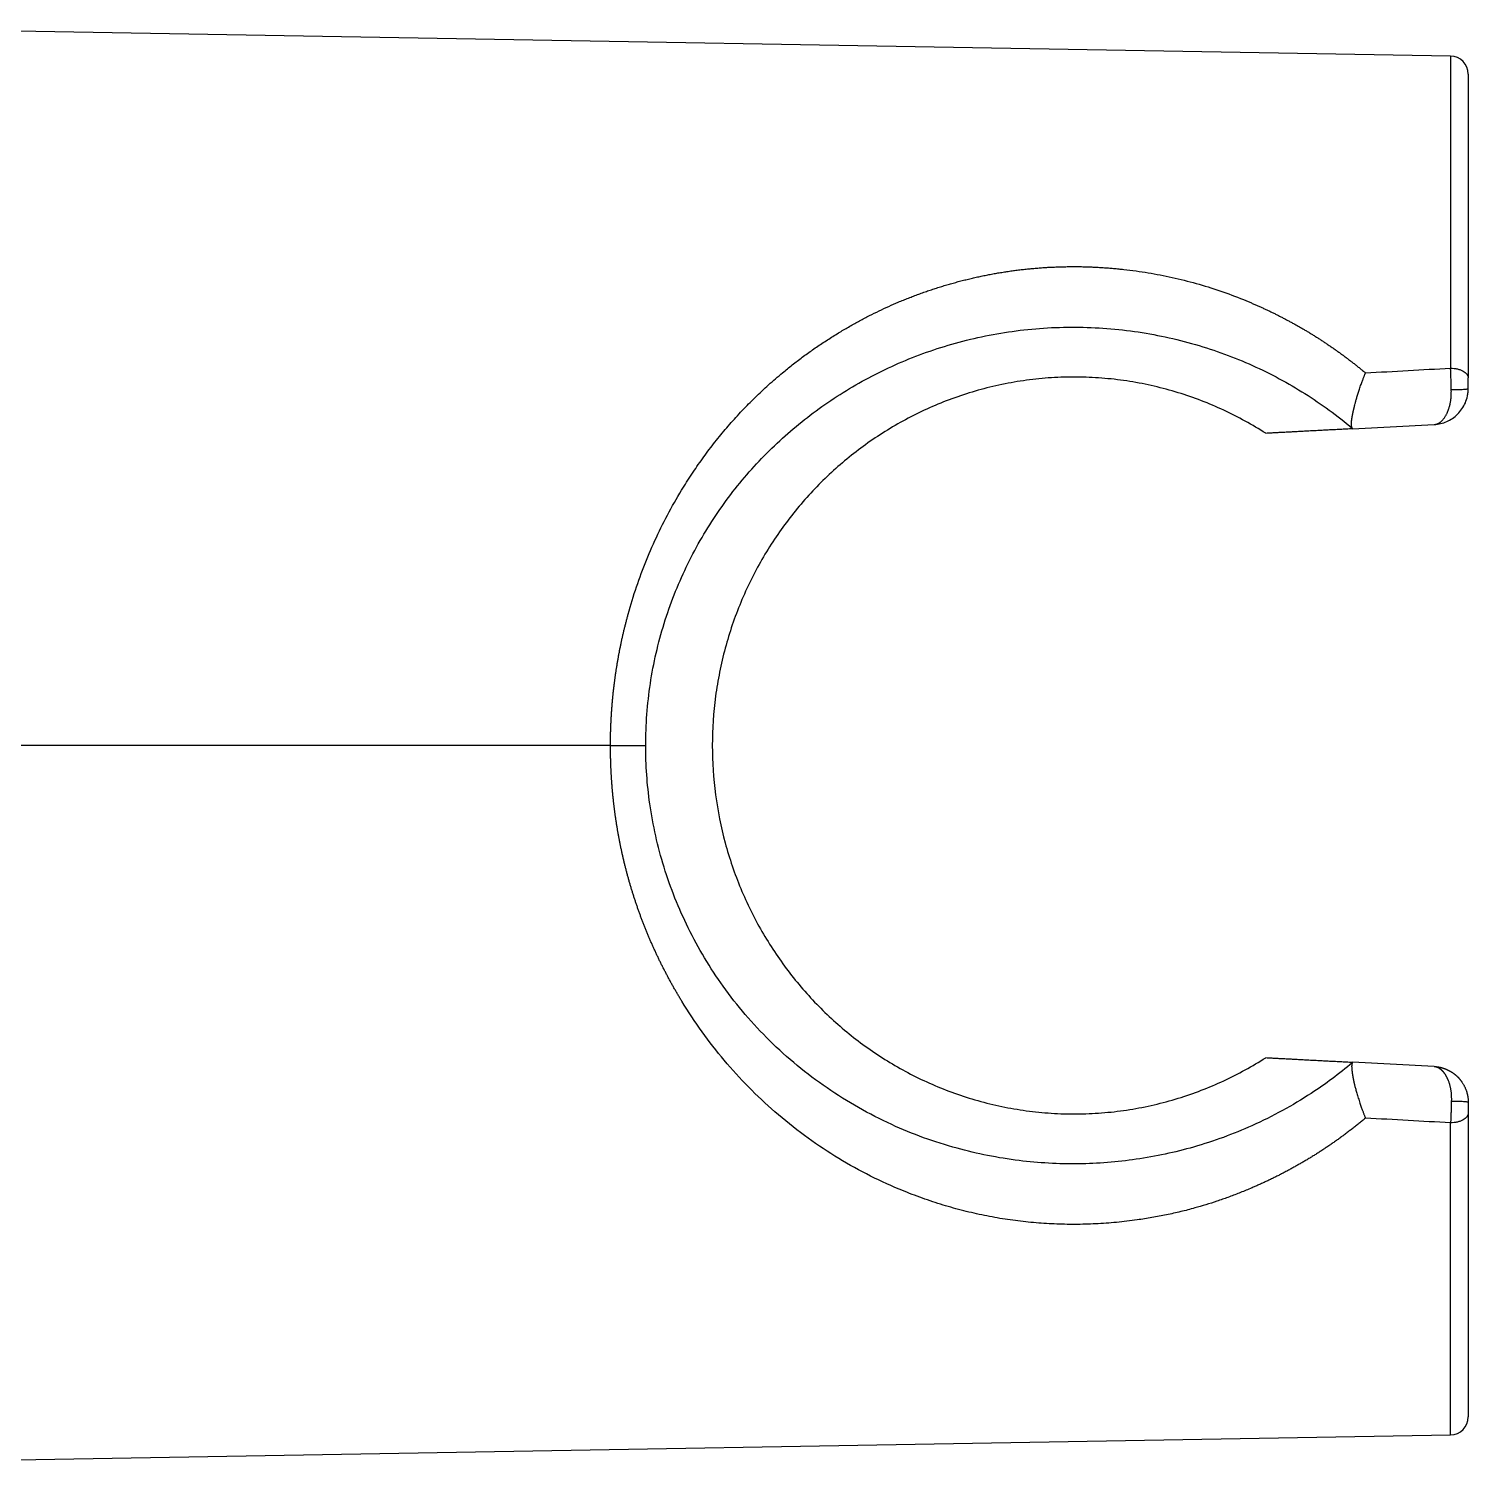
# Model space of a CAD drawing. Header units: millimetres. Extents: x 14 to 1202, y 28 to 1708.
# Drawn here: x 628.64 to 668.76, y 1290.52 to 1330.49 of the extents above; entities that cross this region are included whole.
import ezdxf

# ---------------------------------------------------------------- set-up
doc = ezdxf.new("R2010")
doc.units = ezdxf.units.MM

msp = doc.modelspace()

# ---------------------------------------------------------------- linework, layer by layer
at = {"lineweight": 25}
for p, q in [((668.27, 1329.729), (624.661, 1330.49)), ((668.27, 1329.729), (668.27, 1321.028)), ((668.761, 1329.229), (668.761, 1320.754)), ((668.761, 1320.455), (668.761, 1320.754)), ((665.535, 1319.337), (667.813, 1319.456)), ((644.851, 1310.506), (624.661, 1310.506)), ((644.851, 1310.506), (645.833, 1310.506)), ((667.813, 1301.556), (665.535, 1301.675)), ((668.761, 1300.258), (668.761, 1291.783)), ((668.27, 1291.283), (668.27, 1299.984)), ((624.661, 1290.522), (668.27, 1291.283))]:
    msp.add_line(p, q, dxfattribs=at)
for centre, start, end in [((668.261, 1329.229), 0, 89), ((668.261, 1291.783), 271, 0)]:
    msp.add_arc(centre, 0.5, start, end, dxfattribs=at)
for points, knots in [([(644.851, 1310.506), (644.851, 1310.523), (644.851, 1310.556), (644.852, 1310.605), (644.852, 1310.655), (644.853, 1310.704), (644.853, 1310.753), (644.854, 1310.803), (644.855, 1310.852), (644.857, 1310.902), (644.858, 1310.951), (644.86, 1311.001), (644.862, 1311.05), (644.864, 1311.099), (644.866, 1311.149), (644.868, 1311.198), (644.871, 1311.247), (644.874, 1311.297), (644.877, 1311.346), (644.88, 1311.395), (644.883, 1311.445), (644.886, 1311.494), (644.89, 1311.543), (644.894, 1311.592), (644.898, 1311.642), (644.902, 1311.691), (644.906, 1311.74), (644.911, 1311.789), (644.915, 1311.838), (644.92, 1311.887), (644.925, 1311.936), (644.93, 1311.986), (644.936, 1312.035), (644.941, 1312.084), (644.947, 1312.133), (644.953, 1312.182), (644.959, 1312.231), (644.965, 1312.279), (644.971, 1312.328), (644.978, 1312.377), (644.985, 1312.426), (644.992, 1312.475), (644.999, 1312.524), (645.006, 1312.573), (645.013, 1312.621), (645.021, 1312.67), (645.029, 1312.719), (645.037, 1312.768), (645.045, 1312.816), (645.053, 1312.865), (645.062, 1312.914), (645.07, 1312.962), (645.079, 1313.011), (645.088, 1313.059), (645.098, 1313.108), (645.107, 1313.156), (645.116, 1313.205), (645.126, 1313.253), (645.136, 1313.302), (645.146, 1313.35), (645.156, 1313.398), (645.167, 1313.447), (645.177, 1313.495), (645.188, 1313.543), (645.199, 1313.591), (645.21, 1313.64), (645.222, 1313.688), (645.233, 1313.736), (645.245, 1313.784), (645.257, 1313.832), (645.269, 1313.88), (645.281, 1313.928), (645.293, 1313.976), (645.306, 1314.024), (645.318, 1314.072), (645.331, 1314.12), (645.41, 1314.408), (645.571, 1314.933), (645.847, 1315.678), (646.166, 1316.405), (646.529, 1317.114), (646.886, 1317.721), (647.223, 1318.235), (647.525, 1318.66), (647.843, 1319.07), (648.174, 1319.465), (648.521, 1319.846), (648.882, 1320.213), (649.257, 1320.565), (649.561, 1320.828), (649.783, 1321.011), (649.92, 1321.12), (650.058, 1321.227), (650.199, 1321.333), (650.342, 1321.438), (650.487, 1321.54), (650.634, 1321.642), (650.784, 1321.741), (650.935, 1321.84), (651.089, 1321.937), (651.284, 1322.056), (651.519, 1322.194), (651.793, 1322.347), (652.066, 1322.491), (652.337, 1322.626), (652.605, 1322.751), (652.831, 1322.85), (653.016, 1322.926), (653.158, 1322.983), (653.3, 1323.038), (653.443, 1323.091), (653.585, 1323.143), (653.727, 1323.192), (653.87, 1323.239), (654.012, 1323.285), (654.155, 1323.329), (654.297, 1323.371), (654.44, 1323.411), (654.582, 1323.449), (654.725, 1323.486), (654.867, 1323.521), (655.01, 1323.554), (655.153, 1323.585), (655.295, 1323.615), (655.438, 1323.643), (655.581, 1323.669), (655.724, 1323.693), (655.867, 1323.716), (656.01, 1323.737), (656.153, 1323.756), (656.296, 1323.774), (656.439, 1323.79), (656.582, 1323.804), (656.725, 1323.817), (656.868, 1323.828), (657.011, 1323.837), (657.154, 1323.845), (657.297, 1323.851), (657.441, 1323.855), (657.584, 1323.858), (657.727, 1323.859), (657.87, 1323.859), (658.014, 1323.857), (658.157, 1323.853), (658.301, 1323.848), (658.444, 1323.841), (658.588, 1323.832), (658.731, 1323.822), (658.875, 1323.81), (659.018, 1323.796), (659.341, 1323.762), (659.841, 1323.693), (660.513, 1323.563), (661.181, 1323.395), (661.844, 1323.188), (662.309, 1323.015), (662.585, 1322.902), (662.675, 1322.864), (662.765, 1322.825), (662.855, 1322.786), (662.944, 1322.746), (663.034, 1322.706), (663.123, 1322.664), (663.211, 1322.623), (663.3, 1322.58), (663.388, 1322.537), (663.475, 1322.493), (663.563, 1322.448), (663.65, 1322.403), (663.737, 1322.356), (663.824, 1322.31), (663.91, 1322.262), (663.996, 1322.214), (664.082, 1322.165), (664.168, 1322.115), (664.253, 1322.065), (664.338, 1322.014), (664.422, 1321.962), (664.507, 1321.909), (664.591, 1321.855), (664.675, 1321.801), (664.758, 1321.746), (664.841, 1321.691), (664.924, 1321.634), (665.007, 1321.577), (665.09, 1321.519), (665.172, 1321.46), (665.253, 1321.401), (665.335, 1321.34), (665.416, 1321.279), (665.497, 1321.217), (665.578, 1321.155), (665.658, 1321.091), (665.738, 1321.027), (665.818, 1320.962), (665.871, 1320.918), (665.898, 1320.896)], [0, 0, 0, 0, 0.001614, 0.003229, 0.004842, 0.006456, 0.008069, 0.009682, 0.011295, 0.012908, 0.01452, 0.016132, 0.017745, 0.019357, 0.020969, 0.02258, 0.024192, 0.025804, 0.027416, 0.029027, 0.030639, 0.032251, 0.033863, 0.035475, 0.037087, 0.038699, 0.040311, 0.041923, 0.043536, 0.045149, 0.046762, 0.048375, 0.049988, 0.051602, 0.053216, 0.054831, 0.056446, 0.058061, 0.059676, 0.061292, 0.062908, 0.064525, 0.066142, 0.06776, 0.069378, 0.070997, 0.072616, 0.074236, 0.075856, 0.077477, 0.079099, 0.080721, 0.082344, 0.083967, 0.085592, 0.087217, 0.088842, 0.090469, 0.092096, 0.093724, 0.095353, 0.096982, 0.098613, 0.100244, 0.101877, 0.10351, 0.105144, 0.106779, 0.108415, 0.110052, 0.11169, 0.113329, 0.114969, 0.11661, 0.118253, 0.119896, 0.121541, 0.148032, 0.174651, 0.201473, 0.228571, 0.256019, 0.274201, 0.292332, 0.310433, 0.328523, 0.346621, 0.364747, 0.38292, 0.40116, 0.407303, 0.41347, 0.419659, 0.425873, 0.432111, 0.438376, 0.444668, 0.450988, 0.457337, 0.463716, 0.470125, 0.481381, 0.49238, 0.503125, 0.513624, 0.523881, 0.533904, 0.539199, 0.544459, 0.549685, 0.554879, 0.560042, 0.565173, 0.570275, 0.575347, 0.580391, 0.585408, 0.590398, 0.595364, 0.600304, 0.605222, 0.610117, 0.614991, 0.619844, 0.624678, 0.629494, 0.634292, 0.639075, 0.643842, 0.648596, 0.653336, 0.658065, 0.662783, 0.667492, 0.672193, 0.676886, 0.681573, 0.686255, 0.690933, 0.695609, 0.700283, 0.704956, 0.709631, 0.714307, 0.718986, 0.72367, 0.728359, 0.733054, 0.737757, 0.742469, 0.74719, 0.769539, 0.792075, 0.81491, 0.838149, 0.861895, 0.865227, 0.868562, 0.871901, 0.875244, 0.878591, 0.881943, 0.885299, 0.88866, 0.892027, 0.895398, 0.898776, 0.902159, 0.905547, 0.908943, 0.912344, 0.915752, 0.919166, 0.922588, 0.926017, 0.929453, 0.932896, 0.936347, 0.939807, 0.943274, 0.946749, 0.950233, 0.953726, 0.957227, 0.960738, 0.964258, 0.967787, 0.971325, 0.974874, 0.978432, 0.982001, 0.985579, 0.989168, 0.992768, 0.996379, 1, 1, 1, 1]), ([(645.833, 1310.506), (645.833, 1311.085), (645.877, 1311.665), (646.05, 1312.804), (646.179, 1313.364), (646.516, 1314.45), (646.723, 1314.976), (647.205, 1315.983), (647.48, 1316.464), (647.938, 1317.148), (648.098, 1317.369), (648.432, 1317.799), (648.781, 1318.216), (649.155, 1318.606), (649.542, 1318.982), (649.742, 1319.164), (650.359, 1319.686), (650.795, 1320.006), (651.712, 1320.588), (652.193, 1320.849), (653.197, 1321.307), (653.721, 1321.505), (654.536, 1321.747), (654.812, 1321.818), (655.373, 1321.943), (655.657, 1321.996), (656.519, 1322.124), (657.107, 1322.169), (658.285, 1322.174), (658.876, 1322.133), (660.036, 1321.97), (660.605, 1321.847), (661.706, 1321.527), (662.238, 1321.331), (663.258, 1320.872), (663.745, 1320.61), (664.441, 1320.171), (664.668, 1320.018), (665.108, 1319.696), (665.322, 1319.528), (665.53, 1319.353)], [0, 0, 0, 0, 0.0625, 0.0625, 0.125, 0.125, 0.1875, 0.1875, 0.25, 0.25, 0.28125, 0.28125, 0.3125, 0.34375, 0.34375, 0.375, 0.375, 0.4375, 0.4375, 0.5, 0.5, 0.5625, 0.5625, 0.59375, 0.59375, 0.625, 0.625, 0.6875, 0.6875, 0.75, 0.75, 0.8125, 0.8125, 0.875, 0.875, 0.9375, 0.9375, 0.96875, 0.96875, 1, 1, 1, 1]), ([(668.27, 1321.028), (668.302, 1321.028), (668.334, 1321.026), (668.398, 1321.018), (668.429, 1321.013), (668.488, 1320.999), (668.517, 1320.99), (668.57, 1320.97), (668.595, 1320.959), (668.64, 1320.934), (668.661, 1320.92), (668.696, 1320.89), (668.712, 1320.874), (668.736, 1320.842), (668.745, 1320.825), (668.758, 1320.79), (668.761, 1320.772), (668.761, 1320.754)], [0, 0, 0, 0, 0.125, 0.125, 0.25, 0.25, 0.375, 0.375, 0.5, 0.5, 0.625, 0.625, 0.75, 0.75, 0.875, 0.875, 1, 1, 1, 1]), ([(668.29, 1320.43), (668.289, 1320.489), (668.287, 1320.546), (668.284, 1320.657), (668.282, 1320.711), (668.279, 1320.812), (668.277, 1320.86), (668.273, 1320.949), (668.271, 1320.99), (668.27, 1321.028)], [0, 0, 0, 0, 0.25, 0.25, 0.5, 0.5, 0.75, 0.75, 1, 1, 1, 1]), ([(663.118, 1319.211), (662.931, 1319.33), (662.74, 1319.443), (662.35, 1319.658), (662.15, 1319.759), (661.538, 1320.044), (661.114, 1320.208), (660.457, 1320.41), (660.235, 1320.47), (659.785, 1320.575), (659.557, 1320.62), (659.097, 1320.693), (658.865, 1320.722), (658.4, 1320.763), (658.166, 1320.775), (657.697, 1320.782), (657.463, 1320.778), (656.997, 1320.752), (656.765, 1320.731), (656.304, 1320.672), (656.075, 1320.635), (655.623, 1320.545), (655.4, 1320.492), (654.96, 1320.372), (654.743, 1320.305), (654.316, 1320.157), (654.107, 1320.076), (653.489, 1319.813), (653.094, 1319.612), (652.337, 1319.164), (651.976, 1318.916), (651.29, 1318.379), (650.965, 1318.089), (650.354, 1317.469), (650.068, 1317.139), (649.539, 1316.443), (649.295, 1316.077), (648.964, 1315.502), (648.86, 1315.307), (648.663, 1314.908), (648.478, 1314.501), (648.319, 1314.081), (648.174, 1313.654), (648.108, 1313.438), (647.99, 1313), (647.937, 1312.778), (647.848, 1312.331), (647.81, 1312.106), (647.72, 1311.425), (647.689, 1310.965), (647.689, 1310.506)], [0, 0, 0, 0, 0.03125, 0.03125, 0.0625, 0.0625, 0.125, 0.125, 0.15625, 0.15625, 0.1875, 0.1875, 0.21875, 0.21875, 0.25, 0.25, 0.28125, 0.28125, 0.3125, 0.3125, 0.34375, 0.34375, 0.375, 0.375, 0.40625, 0.40625, 0.4375, 0.4375, 0.5, 0.5, 0.5625, 0.5625, 0.625, 0.625, 0.6875, 0.6875, 0.75, 0.75, 0.78125, 0.78125, 0.8125, 0.84375, 0.84375, 0.875, 0.875, 0.90625, 0.90625, 0.9375, 0.9375, 1, 1, 1, 1]), ([(665.53, 1319.353), (665.53, 1319.354), (665.528, 1319.356), (665.527, 1319.358), (665.525, 1319.361), (665.524, 1319.365), (665.522, 1319.368), (665.521, 1319.372), (665.519, 1319.375), (665.518, 1319.38), (665.517, 1319.384), (665.516, 1319.388), (665.514, 1319.393), (665.513, 1319.398), (665.512, 1319.404), (665.511, 1319.409), (665.511, 1319.415), (665.51, 1319.421), (665.509, 1319.427), (665.509, 1319.433), (665.508, 1319.44), (665.508, 1319.447), (665.507, 1319.454), (665.507, 1319.461), (665.507, 1319.469), (665.507, 1319.477), (665.507, 1319.485), (665.507, 1319.493), (665.508, 1319.501), (665.508, 1319.51), (665.508, 1319.519), (665.509, 1319.528), (665.51, 1319.537), (665.51, 1319.547), (665.511, 1319.557), (665.512, 1319.567), (665.513, 1319.577), (665.515, 1319.587), (665.516, 1319.598), (665.517, 1319.608), (665.519, 1319.619), (665.521, 1319.631), (665.522, 1319.642), (665.524, 1319.653), (665.526, 1319.665), (665.528, 1319.677), (665.53, 1319.689), (665.532, 1319.701), (665.535, 1319.713), (665.537, 1319.726), (665.54, 1319.739), (665.542, 1319.751), (665.545, 1319.764), (665.548, 1319.777), (665.551, 1319.791), (665.553, 1319.804), (665.556, 1319.817), (665.56, 1319.831), (665.563, 1319.845), (665.566, 1319.858), (665.569, 1319.872), (665.572, 1319.886), (665.576, 1319.9), (665.579, 1319.915), (665.583, 1319.929), (665.586, 1319.943), (665.59, 1319.958), (665.598, 1319.99), (665.612, 1320.045), (665.633, 1320.128), (665.66, 1320.223), (665.692, 1320.33), (665.724, 1320.427), (665.751, 1320.509), (665.773, 1320.57), (665.793, 1320.625), (665.812, 1320.675), (665.828, 1320.719), (665.843, 1320.757), (665.856, 1320.791), (665.868, 1320.82), (665.877, 1320.845), (665.885, 1320.865), (665.892, 1320.882), (665.896, 1320.891), (665.898, 1320.896)], [0, 0, 0, 0, 0.006909, 0.013848, 0.020818, 0.027817, 0.034847, 0.041907, 0.048996, 0.056116, 0.063264, 0.070442, 0.077649, 0.084885, 0.092149, 0.099442, 0.106762, 0.114109, 0.121483, 0.128884, 0.136311, 0.143763, 0.151241, 0.158743, 0.166269, 0.173818, 0.18139, 0.188985, 0.196601, 0.204237, 0.211894, 0.219571, 0.227266, 0.23498, 0.242711, 0.250458, 0.258222, 0.266, 0.273793, 0.281599, 0.289418, 0.297249, 0.305091, 0.312943, 0.320805, 0.328675, 0.336554, 0.344439, 0.35233, 0.360227, 0.368128, 0.376033, 0.38394, 0.39185, 0.399761, 0.407673, 0.415584, 0.423494, 0.431403, 0.439309, 0.447211, 0.45511, 0.463004, 0.470893, 0.478775, 0.486652, 0.494521, 0.502382, 0.539232, 0.582306, 0.631503, 0.686595, 0.747198, 0.782573, 0.815165, 0.84501, 0.87216, 0.896678, 0.91863, 0.938083, 0.955103, 0.969753, 0.982087, 0.992156, 1, 1, 1, 1]), ([(667.813, 1319.456), (667.934, 1319.463), (668.051, 1319.49), (668.271, 1319.587), (668.375, 1319.656), (668.509, 1319.789), (668.551, 1319.838), (668.623, 1319.944), (668.655, 1320.002), (668.707, 1320.123), (668.727, 1320.187), (668.747, 1320.286), (668.752, 1320.32), (668.759, 1320.387), (668.761, 1320.421), (668.761, 1320.455)], [0, 0, 0, 0, 0.25, 0.25, 0.5, 0.5, 0.625, 0.625, 0.75, 0.75, 0.875, 0.875, 0.9375, 0.9375, 1, 1, 1, 1]), ([(667.813, 1319.456), (667.816, 1319.457), (667.822, 1319.457), (667.831, 1319.458), (667.84, 1319.459), (667.85, 1319.461), (667.859, 1319.462), (667.869, 1319.465), (667.878, 1319.467), (667.888, 1319.47), (667.898, 1319.474), (667.909, 1319.478), (667.919, 1319.482), (667.93, 1319.488), (667.94, 1319.493), (667.951, 1319.499), (667.962, 1319.506), (667.973, 1319.514), (667.984, 1319.522), (668.005, 1319.538), (668.033, 1319.563), (668.066, 1319.601), (668.096, 1319.639), (668.12, 1319.676), (668.141, 1319.711), (668.158, 1319.742), (668.171, 1319.769), (668.182, 1319.794), (668.192, 1319.818), (668.201, 1319.843), (668.211, 1319.867), (668.219, 1319.892), (668.227, 1319.917), (668.235, 1319.942), (668.241, 1319.967), (668.248, 1319.992), (668.254, 1320.017), (668.259, 1320.041), (668.264, 1320.065), (668.268, 1320.089), (668.272, 1320.112), (668.276, 1320.136), (668.279, 1320.159), (668.282, 1320.184), (668.284, 1320.209), (668.286, 1320.235), (668.288, 1320.261), (668.289, 1320.288), (668.29, 1320.316), (668.29, 1320.344), (668.291, 1320.372), (668.29, 1320.401), (668.29, 1320.42), (668.29, 1320.43)], [0, 0, 0, 0, 0.011353, 0.022975, 0.034869, 0.047039, 0.059489, 0.072224, 0.085247, 0.098563, 0.112174, 0.126086, 0.140301, 0.154823, 0.169656, 0.184804, 0.200269, 0.216054, 0.232162, 0.248595, 0.30498, 0.356753, 0.403483, 0.444817, 0.480479, 0.510266, 0.534032, 0.55544, 0.57647, 0.597111, 0.617352, 0.637182, 0.656593, 0.675576, 0.694124, 0.712231, 0.729892, 0.747102, 0.763859, 0.78016, 0.796005, 0.81152, 0.827324, 0.843411, 0.859778, 0.87642, 0.89333, 0.910503, 0.927929, 0.945602, 0.963511, 0.981648, 1, 1, 1, 1]), ([(668.29, 1320.43), (668.319, 1320.43), (668.348, 1320.431), (668.408, 1320.431), (668.438, 1320.432), (668.496, 1320.433), (668.524, 1320.434), (668.578, 1320.436), (668.603, 1320.437), (668.648, 1320.439), (668.669, 1320.441), (668.703, 1320.443), (668.717, 1320.445), (668.74, 1320.448), (668.748, 1320.449), (668.759, 1320.452), (668.761, 1320.454), (668.761, 1320.455)], [0, 0, 0, 0, 0.125, 0.125, 0.25, 0.25, 0.375, 0.375, 0.5, 0.5, 0.625, 0.625, 0.75, 0.75, 0.875, 0.875, 1, 1, 1, 1]), ([(665.535, 1319.337), (665.535, 1319.337), (665.536, 1319.337), (665.536, 1319.337), (665.537, 1319.338), (665.537, 1319.339), (665.537, 1319.339), (665.537, 1319.341), (665.537, 1319.342), (665.536, 1319.343), (665.535, 1319.345), (665.534, 1319.347), (665.533, 1319.349), (665.532, 1319.351), (665.531, 1319.352), (665.53, 1319.353)], [0, 0, 0, 0, 0.076783, 0.153478, 0.230115, 0.306726, 0.383339, 0.459986, 0.536697, 0.613502, 0.690432, 0.767517, 0.844787, 0.922272, 1, 1, 1, 1]), ([(665.898, 1300.116), (665.882, 1300.104), (665.852, 1300.078), (665.806, 1300.041), (665.76, 1300.003), (665.714, 1299.966), (665.668, 1299.929), (665.622, 1299.892), (665.576, 1299.856), (665.53, 1299.82), (665.483, 1299.784), (665.437, 1299.749), (665.39, 1299.713), (665.344, 1299.678), (665.297, 1299.643), (665.25, 1299.609), (665.203, 1299.575), (665.156, 1299.541), (665.109, 1299.507), (665.062, 1299.473), (665.014, 1299.44), (664.967, 1299.407), (664.919, 1299.374), (664.872, 1299.342), (664.824, 1299.31), (664.776, 1299.278), (664.729, 1299.246), (664.681, 1299.214), (664.633, 1299.183), (664.584, 1299.152), (664.536, 1299.122), (664.488, 1299.091), (664.44, 1299.061), (664.391, 1299.031), (664.343, 1299.001), (664.294, 1298.972), (664.245, 1298.942), (664.196, 1298.913), (664.147, 1298.885), (664.098, 1298.856), (664.049, 1298.828), (664, 1298.8), (663.951, 1298.772), (663.901, 1298.745), (663.852, 1298.717), (663.802, 1298.69), (663.752, 1298.663), (663.703, 1298.637), (663.653, 1298.61), (663.603, 1298.584), (663.553, 1298.558), (663.503, 1298.533), (663.453, 1298.507), (663.402, 1298.482), (663.352, 1298.457), (663.301, 1298.432), (663.251, 1298.408), (663.2, 1298.384), (663.149, 1298.36), (663.099, 1298.336), (663.048, 1298.312), (662.997, 1298.289), (662.945, 1298.266), (662.894, 1298.243), (662.843, 1298.22), (662.792, 1298.198), (662.74, 1298.176), (662.602, 1298.117), (662.378, 1298.025), (662.067, 1297.907), (661.757, 1297.798), (661.449, 1297.699), (661.113, 1297.601), (660.748, 1297.506), (660.349, 1297.417), (659.945, 1297.34), (659.576, 1297.282), (659.246, 1297.239), (658.957, 1297.208), (658.667, 1297.184), (658.378, 1297.167), (658.088, 1297.156), (657.799, 1297.151), (657.51, 1297.154), (657.221, 1297.163), (656.932, 1297.179), (656.643, 1297.201), (656.354, 1297.23), (656.066, 1297.266), (655.777, 1297.309), (655.488, 1297.359), (655.2, 1297.416), (654.912, 1297.48), (654.624, 1297.551), (654.336, 1297.629), (654.048, 1297.715), (653.76, 1297.808), (653.472, 1297.909), (653.184, 1298.018), (652.681, 1298.222), (651.975, 1298.55), (651.092, 1299.05), (650.239, 1299.629), (649.438, 1300.274), (648.693, 1300.974), (648.015, 1301.718), (647.394, 1302.516), (647, 1303.111), (646.788, 1303.462), (646.736, 1303.55), (646.685, 1303.637), (646.634, 1303.725), (646.584, 1303.814), (646.535, 1303.902), (646.487, 1303.991), (646.439, 1304.08), (646.392, 1304.169), (646.346, 1304.258), (646.3, 1304.348), (646.255, 1304.438), (646.211, 1304.528), (646.167, 1304.619), (646.125, 1304.709), (646.083, 1304.8), (646.041, 1304.892), (646, 1304.983), (645.961, 1305.075), (645.921, 1305.166), (645.883, 1305.258), (645.845, 1305.351), (645.808, 1305.443), (645.771, 1305.536), (645.736, 1305.629), (645.701, 1305.722), (645.666, 1305.816), (645.633, 1305.909), (645.6, 1306.003), (645.568, 1306.097), (645.536, 1306.191), (645.505, 1306.286), (645.475, 1306.38), (645.446, 1306.475), (645.417, 1306.57), (645.389, 1306.665), (645.362, 1306.761), (645.336, 1306.856), (645.31, 1306.952), (645.285, 1307.048), (645.26, 1307.144), (645.237, 1307.241), (645.214, 1307.337), (645.191, 1307.434), (645.17, 1307.531), (645.149, 1307.628), (645.129, 1307.725), (645.109, 1307.823), (645.09, 1307.92), (645.072, 1308.018), (645.055, 1308.116), (645.038, 1308.214), (645.023, 1308.312), (645.007, 1308.41), (644.993, 1308.509), (644.979, 1308.607), (644.966, 1308.706), (644.954, 1308.805), (644.942, 1308.904), (644.931, 1309.003), (644.921, 1309.103), (644.911, 1309.202), (644.902, 1309.302), (644.894, 1309.401), (644.887, 1309.501), (644.88, 1309.601), (644.874, 1309.701), (644.869, 1309.802), (644.864, 1309.902), (644.86, 1310.002), (644.857, 1310.103), (644.854, 1310.204), (644.853, 1310.304), (644.851, 1310.405), (644.851, 1310.472), (644.851, 1310.506)], [0, 0, 0, 0, 0.002082, 0.00416, 0.006235, 0.008306, 0.010373, 0.012437, 0.014497, 0.016554, 0.018607, 0.020656, 0.022703, 0.024745, 0.026785, 0.028821, 0.030853, 0.032883, 0.034909, 0.036932, 0.038951, 0.040968, 0.042981, 0.044991, 0.046999, 0.049003, 0.051004, 0.053003, 0.054998, 0.056991, 0.05898, 0.060967, 0.062951, 0.064933, 0.066911, 0.068887, 0.070861, 0.072832, 0.0748, 0.076766, 0.078729, 0.08069, 0.082648, 0.084604, 0.086558, 0.088509, 0.090459, 0.092406, 0.09435, 0.096293, 0.098234, 0.100172, 0.102109, 0.104043, 0.105976, 0.107906, 0.109835, 0.111762, 0.113687, 0.115611, 0.117532, 0.119452, 0.121371, 0.123288, 0.125203, 0.127117, 0.129029, 0.13094, 0.142441, 0.153721, 0.164789, 0.175653, 0.186326, 0.199829, 0.213343, 0.226892, 0.2405, 0.250064, 0.259583, 0.269064, 0.278518, 0.287954, 0.29738, 0.306808, 0.316245, 0.325702, 0.335187, 0.344711, 0.354283, 0.363911, 0.373604, 0.383372, 0.393223, 0.403165, 0.413207, 0.423357, 0.433621, 0.444009, 0.454527, 0.465181, 0.499925, 0.535308, 0.571534, 0.608792, 0.644336, 0.679673, 0.714946, 0.750301, 0.75381, 0.757311, 0.760804, 0.764288, 0.767765, 0.771233, 0.774694, 0.778147, 0.781592, 0.785031, 0.788462, 0.791885, 0.795302, 0.798713, 0.802116, 0.805513, 0.808904, 0.812289, 0.815667, 0.81904, 0.822406, 0.825767, 0.829123, 0.832474, 0.835819, 0.839159, 0.842494, 0.845825, 0.849151, 0.852473, 0.85579, 0.859104, 0.862413, 0.865719, 0.869021, 0.87232, 0.875615, 0.878908, 0.882197, 0.885483, 0.888767, 0.892048, 0.895327, 0.898604, 0.901879, 0.905152, 0.908423, 0.911693, 0.914962, 0.918229, 0.921495, 0.92476, 0.928025, 0.931289, 0.934553, 0.937816, 0.94108, 0.944343, 0.947607, 0.950872, 0.954136, 0.957402, 0.960669, 0.963936, 0.967205, 0.970476, 0.973748, 0.977021, 0.980297, 0.983575, 0.986855, 0.990137, 0.993422, 0.99671, 1, 1, 1, 1]), ([(665.53, 1301.659), (665.166, 1301.353), (664.287, 1300.698), (662.817, 1299.893), (661.168, 1299.287), (659.531, 1298.934), (657.881, 1298.804), (656.185, 1298.899), (654.417, 1299.252), (652.602, 1299.915), (650.843, 1300.914), (649.27, 1302.212), (647.977, 1303.722), (646.993, 1305.359), (646.304, 1307.082), (645.915, 1308.807), (645.833, 1309.963), (645.833, 1310.506)], [0, 0, 0, 0, 0.054669, 0.1256, 0.189392, 0.248268, 0.305439, 0.36426, 0.428095, 0.500156, 0.579342, 0.659537, 0.736097, 0.807869, 0.875414, 0.941354, 1, 1, 1, 1]), ([(647.689, 1310.506), (647.689, 1310.047), (647.72, 1309.588), (647.84, 1308.68), (647.93, 1308.233), (648.166, 1307.357), (648.312, 1306.93), (648.655, 1306.103), (648.852, 1305.704), (649.293, 1304.938), (649.537, 1304.572), (650.066, 1303.876), (650.351, 1303.546), (650.962, 1302.926), (651.286, 1302.636), (651.971, 1302.099), (652.332, 1301.851), (653.089, 1301.402), (653.484, 1301.201), (654.101, 1300.938), (654.311, 1300.857), (654.737, 1300.709), (654.954, 1300.641), (655.394, 1300.521), (655.618, 1300.468), (656.07, 1300.378), (656.299, 1300.341), (656.76, 1300.282), (656.992, 1300.261), (657.459, 1300.235), (657.693, 1300.23), (658.161, 1300.237), (658.396, 1300.249), (658.862, 1300.29), (659.094, 1300.319), (659.554, 1300.392), (659.782, 1300.437), (660.233, 1300.541), (660.678, 1300.662), (661.109, 1300.811), (661.533, 1300.974), (661.741, 1301.063), (662.353, 1301.347), (662.745, 1301.563), (663.118, 1301.801)], [0, 0, 0, 0, 0.0625, 0.0625, 0.125, 0.125, 0.1875, 0.1875, 0.25, 0.25, 0.3125, 0.3125, 0.375, 0.375, 0.4375, 0.4375, 0.5, 0.5, 0.5625, 0.5625, 0.59375, 0.59375, 0.625, 0.625, 0.65625, 0.65625, 0.6875, 0.6875, 0.71875, 0.71875, 0.75, 0.75, 0.78125, 0.78125, 0.8125, 0.8125, 0.84375, 0.84375, 0.875, 0.90625, 0.90625, 0.9375, 0.9375, 1, 1, 1, 1]), ([(665.53, 1301.659), (665.531, 1301.66), (665.532, 1301.661), (665.533, 1301.663), (665.534, 1301.665), (665.535, 1301.667), (665.536, 1301.669), (665.537, 1301.67), (665.537, 1301.671), (665.537, 1301.673), (665.537, 1301.673), (665.537, 1301.674), (665.536, 1301.675), (665.536, 1301.675), (665.535, 1301.675), (665.535, 1301.675)], [0, 0, 0, 0, 0.077729, 0.155213, 0.232483, 0.309568, 0.386498, 0.463304, 0.540014, 0.616661, 0.693275, 0.769885, 0.846522, 0.923217, 1, 1, 1, 1]), ([(665.53, 1301.659), (665.53, 1301.658), (665.528, 1301.656), (665.527, 1301.654), (665.525, 1301.651), (665.524, 1301.647), (665.522, 1301.644), (665.521, 1301.64), (665.52, 1301.636), (665.519, 1301.632), (665.518, 1301.628), (665.517, 1301.623), (665.516, 1301.619), (665.515, 1301.614), (665.515, 1301.608), (665.514, 1301.603), (665.514, 1301.597), (665.513, 1301.591), (665.513, 1301.585), (665.513, 1301.579), (665.512, 1301.572), (665.512, 1301.565), (665.512, 1301.558), (665.512, 1301.551), (665.513, 1301.543), (665.513, 1301.535), (665.513, 1301.527), (665.513, 1301.519), (665.514, 1301.511), (665.515, 1301.502), (665.515, 1301.493), (665.516, 1301.484), (665.517, 1301.474), (665.517, 1301.465), (665.518, 1301.455), (665.519, 1301.445), (665.521, 1301.435), (665.522, 1301.425), (665.523, 1301.414), (665.524, 1301.403), (665.526, 1301.392), (665.527, 1301.381), (665.529, 1301.37), (665.53, 1301.358), (665.532, 1301.346), (665.534, 1301.334), (665.536, 1301.322), (665.538, 1301.31), (665.54, 1301.298), (665.542, 1301.285), (665.544, 1301.273), (665.546, 1301.26), (665.549, 1301.247), (665.551, 1301.234), (665.554, 1301.221), (665.556, 1301.207), (665.559, 1301.194), (665.562, 1301.18), (665.564, 1301.167), (665.567, 1301.153), (665.57, 1301.139), (665.573, 1301.125), (665.577, 1301.111), (665.58, 1301.097), (665.583, 1301.083), (665.586, 1301.068), (665.59, 1301.054), (665.6, 1301.015), (665.618, 1300.945), (665.649, 1300.835), (665.688, 1300.707), (665.723, 1300.595), (665.752, 1300.508), (665.771, 1300.451), (665.789, 1300.399), (665.806, 1300.351), (665.821, 1300.308), (665.836, 1300.27), (665.849, 1300.236), (665.861, 1300.205), (665.872, 1300.179), (665.882, 1300.155), (665.89, 1300.135), (665.895, 1300.122), (665.898, 1300.116)], [0, 0, 0, 0, 0.007042, 0.014111, 0.021205, 0.028326, 0.035472, 0.042644, 0.049841, 0.057064, 0.064311, 0.071584, 0.078881, 0.086202, 0.093546, 0.100915, 0.108306, 0.11572, 0.123156, 0.130614, 0.138094, 0.145594, 0.153115, 0.160656, 0.168216, 0.175794, 0.183392, 0.191006, 0.198638, 0.206286, 0.21395, 0.22163, 0.229323, 0.237031, 0.244752, 0.252486, 0.260231, 0.267988, 0.275755, 0.283531, 0.291317, 0.299111, 0.306913, 0.314722, 0.322537, 0.330358, 0.338183, 0.346012, 0.353845, 0.361681, 0.369518, 0.377357, 0.385196, 0.393035, 0.400873, 0.40871, 0.416545, 0.424377, 0.432206, 0.440031, 0.447851, 0.455666, 0.463476, 0.471279, 0.479075, 0.486865, 0.494646, 0.502419, 0.550093, 0.607356, 0.673547, 0.747646, 0.780194, 0.810412, 0.838366, 0.864129, 0.887775, 0.90938, 0.929018, 0.946759, 0.962669, 0.97681, 0.989237, 1, 1, 1, 1]), ([(667.813, 1301.556), (667.819, 1301.555), (667.829, 1301.555), (667.845, 1301.554), (667.86, 1301.552), (667.876, 1301.55), (667.891, 1301.549), (667.906, 1301.547), (667.921, 1301.544), (667.936, 1301.542), (667.951, 1301.539), (667.965, 1301.536), (667.98, 1301.533), (667.994, 1301.53), (668.008, 1301.526), (668.022, 1301.522), (668.036, 1301.518), (668.05, 1301.514), (668.064, 1301.51), (668.077, 1301.506), (668.09, 1301.501), (668.104, 1301.497), (668.117, 1301.492), (668.129, 1301.487), (668.142, 1301.482), (668.155, 1301.476), (668.167, 1301.471), (668.179, 1301.465), (668.191, 1301.46), (668.203, 1301.454), (668.215, 1301.448), (668.226, 1301.442), (668.238, 1301.436), (668.249, 1301.43), (668.26, 1301.424), (668.271, 1301.417), (668.282, 1301.411), (668.293, 1301.404), (668.303, 1301.398), (668.313, 1301.391), (668.323, 1301.384), (668.333, 1301.377), (668.343, 1301.37), (668.353, 1301.363), (668.362, 1301.356), (668.371, 1301.349), (668.381, 1301.342), (668.39, 1301.335), (668.398, 1301.328), (668.407, 1301.32), (668.416, 1301.313), (668.424, 1301.306), (668.432, 1301.298), (668.44, 1301.291), (668.448, 1301.283), (668.456, 1301.276), (668.464, 1301.269), (668.471, 1301.261), (668.479, 1301.254), (668.486, 1301.246), (668.493, 1301.239), (668.5, 1301.231), (668.506, 1301.224), (668.513, 1301.216), (668.52, 1301.209), (668.526, 1301.201), (668.532, 1301.194), (668.538, 1301.186), (668.544, 1301.179), (668.55, 1301.171), (668.556, 1301.164), (668.561, 1301.157), (668.567, 1301.149), (668.572, 1301.142), (668.577, 1301.135), (668.583, 1301.127), (668.592, 1301.114), (668.605, 1301.093), (668.622, 1301.065), (668.638, 1301.037), (668.653, 1301.009), (668.667, 1300.98), (668.68, 1300.951), (668.693, 1300.921), (668.704, 1300.892), (668.714, 1300.862), (668.723, 1300.831), (668.731, 1300.801), (668.738, 1300.771), (668.744, 1300.74), (668.75, 1300.71), (668.754, 1300.679), (668.757, 1300.649), (668.759, 1300.618), (668.761, 1300.587), (668.761, 1300.567), (668.761, 1300.557)], [0, 0, 0, 0, 0.010891, 0.021711, 0.032459, 0.043137, 0.053743, 0.064279, 0.074743, 0.085136, 0.095459, 0.10571, 0.115891, 0.126, 0.136039, 0.146007, 0.155904, 0.16573, 0.175485, 0.185169, 0.194782, 0.204325, 0.213797, 0.223198, 0.232529, 0.241788, 0.250978, 0.260096, 0.269144, 0.278121, 0.287028, 0.295864, 0.304629, 0.313324, 0.321949, 0.330503, 0.338987, 0.3474, 0.355744, 0.364016, 0.372219, 0.380351, 0.388413, 0.396405, 0.404327, 0.412178, 0.41996, 0.427671, 0.435313, 0.442884, 0.450386, 0.457818, 0.46518, 0.472472, 0.479695, 0.486847, 0.493931, 0.500944, 0.507889, 0.514763, 0.521569, 0.528305, 0.534971, 0.541569, 0.548097, 0.554557, 0.560947, 0.567268, 0.573521, 0.579704, 0.585819, 0.591866, 0.597843, 0.603753, 0.609594, 0.615366, 0.621071, 0.642167, 0.663117, 0.683923, 0.704588, 0.725115, 0.745509, 0.765771, 0.785906, 0.805916, 0.825806, 0.845579, 0.865239, 0.884788, 0.904232, 0.923574, 0.942818, 0.961968, 0.981027, 1, 1, 1, 1]), ([(667.813, 1301.556), (667.816, 1301.555), (667.822, 1301.555), (667.83, 1301.554), (667.838, 1301.553), (667.846, 1301.552), (667.854, 1301.551), (667.862, 1301.549), (667.869, 1301.547), (667.877, 1301.545), (667.885, 1301.542), (667.893, 1301.54), (667.9, 1301.537), (667.908, 1301.534), (667.915, 1301.53), (667.923, 1301.527), (667.93, 1301.523), (667.938, 1301.519), (667.945, 1301.514), (667.953, 1301.51), (667.96, 1301.505), (667.967, 1301.5), (667.974, 1301.495), (667.982, 1301.489), (667.989, 1301.484), (667.996, 1301.478), (668.003, 1301.472), (668.01, 1301.466), (668.017, 1301.459), (668.024, 1301.452), (668.03, 1301.445), (668.037, 1301.438), (668.044, 1301.431), (668.051, 1301.423), (668.057, 1301.416), (668.064, 1301.408), (668.07, 1301.4), (668.077, 1301.391), (668.083, 1301.383), (668.09, 1301.374), (668.096, 1301.365), (668.102, 1301.356), (668.108, 1301.347), (668.115, 1301.337), (668.121, 1301.328), (668.127, 1301.318), (668.133, 1301.308), (668.139, 1301.298), (668.144, 1301.287), (668.15, 1301.277), (668.156, 1301.266), (668.161, 1301.255), (668.167, 1301.244), (668.172, 1301.233), (668.178, 1301.222), (668.183, 1301.21), (668.188, 1301.198), (668.193, 1301.186), (668.198, 1301.174), (668.206, 1301.154), (668.217, 1301.125), (668.229, 1301.087), (668.241, 1301.048), (668.251, 1301.009), (668.26, 1300.971), (668.268, 1300.932), (668.274, 1300.894), (668.279, 1300.856), (668.284, 1300.818), (668.287, 1300.782), (668.289, 1300.746), (668.29, 1300.711), (668.291, 1300.677), (668.291, 1300.644), (668.291, 1300.613), (668.29, 1300.592), (668.29, 1300.582)], [0, 0, 0, 0, 0.010695, 0.021377, 0.032047, 0.042705, 0.053352, 0.063988, 0.074614, 0.08523, 0.095837, 0.106435, 0.117025, 0.127606, 0.138181, 0.148748, 0.159308, 0.16986, 0.180403, 0.190937, 0.20146, 0.211973, 0.222475, 0.232965, 0.243442, 0.253907, 0.264359, 0.274798, 0.285223, 0.295635, 0.306033, 0.316417, 0.326787, 0.337143, 0.347486, 0.357815, 0.368131, 0.378434, 0.388725, 0.399004, 0.40927, 0.419524, 0.429767, 0.439998, 0.450217, 0.460425, 0.470624, 0.480812, 0.490991, 0.501162, 0.511325, 0.52148, 0.531627, 0.541766, 0.551899, 0.562026, 0.572147, 0.582264, 0.592378, 0.602488, 0.632898, 0.662581, 0.691549, 0.719798, 0.747323, 0.774126, 0.800194, 0.825515, 0.850083, 0.873881, 0.896898, 0.919126, 0.940553, 0.961175, 0.98099, 1, 1, 1, 1]), ([(668.29, 1300.582), (668.29, 1300.576), (668.289, 1300.566), (668.289, 1300.551), (668.289, 1300.536), (668.288, 1300.522), (668.288, 1300.508), (668.288, 1300.496), (668.287, 1300.483), (668.287, 1300.472), (668.287, 1300.461), (668.287, 1300.451), (668.286, 1300.441), (668.286, 1300.433), (668.286, 1300.424), (668.286, 1300.417), (668.285, 1300.41), (668.285, 1300.403), (668.285, 1300.398), (668.284, 1300.374), (668.283, 1300.332), (668.282, 1300.288), (668.281, 1300.258), (668.28, 1300.243), (668.28, 1300.228), (668.279, 1300.211), (668.278, 1300.192), (668.278, 1300.173), (668.277, 1300.153), (668.276, 1300.131), (668.275, 1300.109), (668.274, 1300.085), (668.273, 1300.061), (668.272, 1300.036), (668.271, 1300.01), (668.27, 1299.993), (668.27, 1299.984)], [0, 0, 0, 0, 0.02542, 0.049818, 0.073196, 0.095553, 0.116889, 0.137204, 0.156498, 0.174771, 0.192023, 0.208253, 0.223462, 0.23765, 0.250816, 0.262961, 0.274085, 0.284187, 0.293268, 0.301327, 0.396643, 0.49687, 0.518963, 0.543185, 0.569538, 0.59802, 0.628632, 0.661374, 0.696246, 0.733248, 0.772381, 0.813644, 0.857037, 0.902561, 0.950215, 1, 1, 1, 1]), ([(668.761, 1300.557), (668.761, 1300.558), (668.759, 1300.56), (668.748, 1300.563), (668.74, 1300.564), (668.717, 1300.567), (668.703, 1300.569), (668.669, 1300.571), (668.648, 1300.573), (668.603, 1300.575), (668.578, 1300.576), (668.524, 1300.578), (668.496, 1300.579), (668.438, 1300.58), (668.408, 1300.581), (668.348, 1300.581), (668.319, 1300.582), (668.29, 1300.582)], [0, 0, 0, 0, 0.125, 0.125, 0.25, 0.25, 0.375, 0.375, 0.5, 0.5, 0.625, 0.625, 0.75, 0.75, 0.875, 0.875, 1, 1, 1, 1]), ([(668.761, 1300.258), (668.761, 1300.24), (668.758, 1300.222), (668.745, 1300.187), (668.736, 1300.17), (668.712, 1300.138), (668.696, 1300.122), (668.661, 1300.092), (668.64, 1300.078), (668.595, 1300.053), (668.57, 1300.042), (668.517, 1300.022), (668.488, 1300.013), (668.429, 1299.999), (668.398, 1299.994), (668.334, 1299.986), (668.302, 1299.984), (668.27, 1299.984)], [0, 0, 0, 0, 0.125, 0.125, 0.25, 0.25, 0.375, 0.375, 0.5, 0.5, 0.625, 0.625, 0.75, 0.75, 0.875, 0.875, 1, 1, 1, 1])]:
    msp.add_open_spline(points, degree=3, knots=knots, dxfattribs=at)
for points, degree in [([(665.898, 1320.896), (666.688, 1320.94), (667.479, 1320.984), (668.27, 1321.028)], 3), ([(665.535, 1319.337), (664.243, 1319.269), (663.121, 1319.21)], 2), ([(663.118, 1319.211), (663.118, 1319.211), (663.119, 1319.21), (663.12, 1319.21), (663.121, 1319.21), (663.121, 1319.21)], 3), ([(663.121, 1301.802), (663.121, 1301.802), (663.12, 1301.802), (663.119, 1301.802), (663.118, 1301.801), (663.118, 1301.801)], 3), ([(663.121, 1301.802), (664.243, 1301.743), (665.535, 1301.675)], 2), ([(668.761, 1300.557), (668.761, 1300.503), (668.761, 1300.398), (668.761, 1300.303), (668.761, 1300.258)], 3), ([(668.27, 1299.984), (667.479, 1300.028), (666.688, 1300.072), (665.898, 1300.116)], 3)]:
    msp.add_open_spline(points, degree=degree, dxfattribs=at)

doc.saveas('drawing.dxf')
